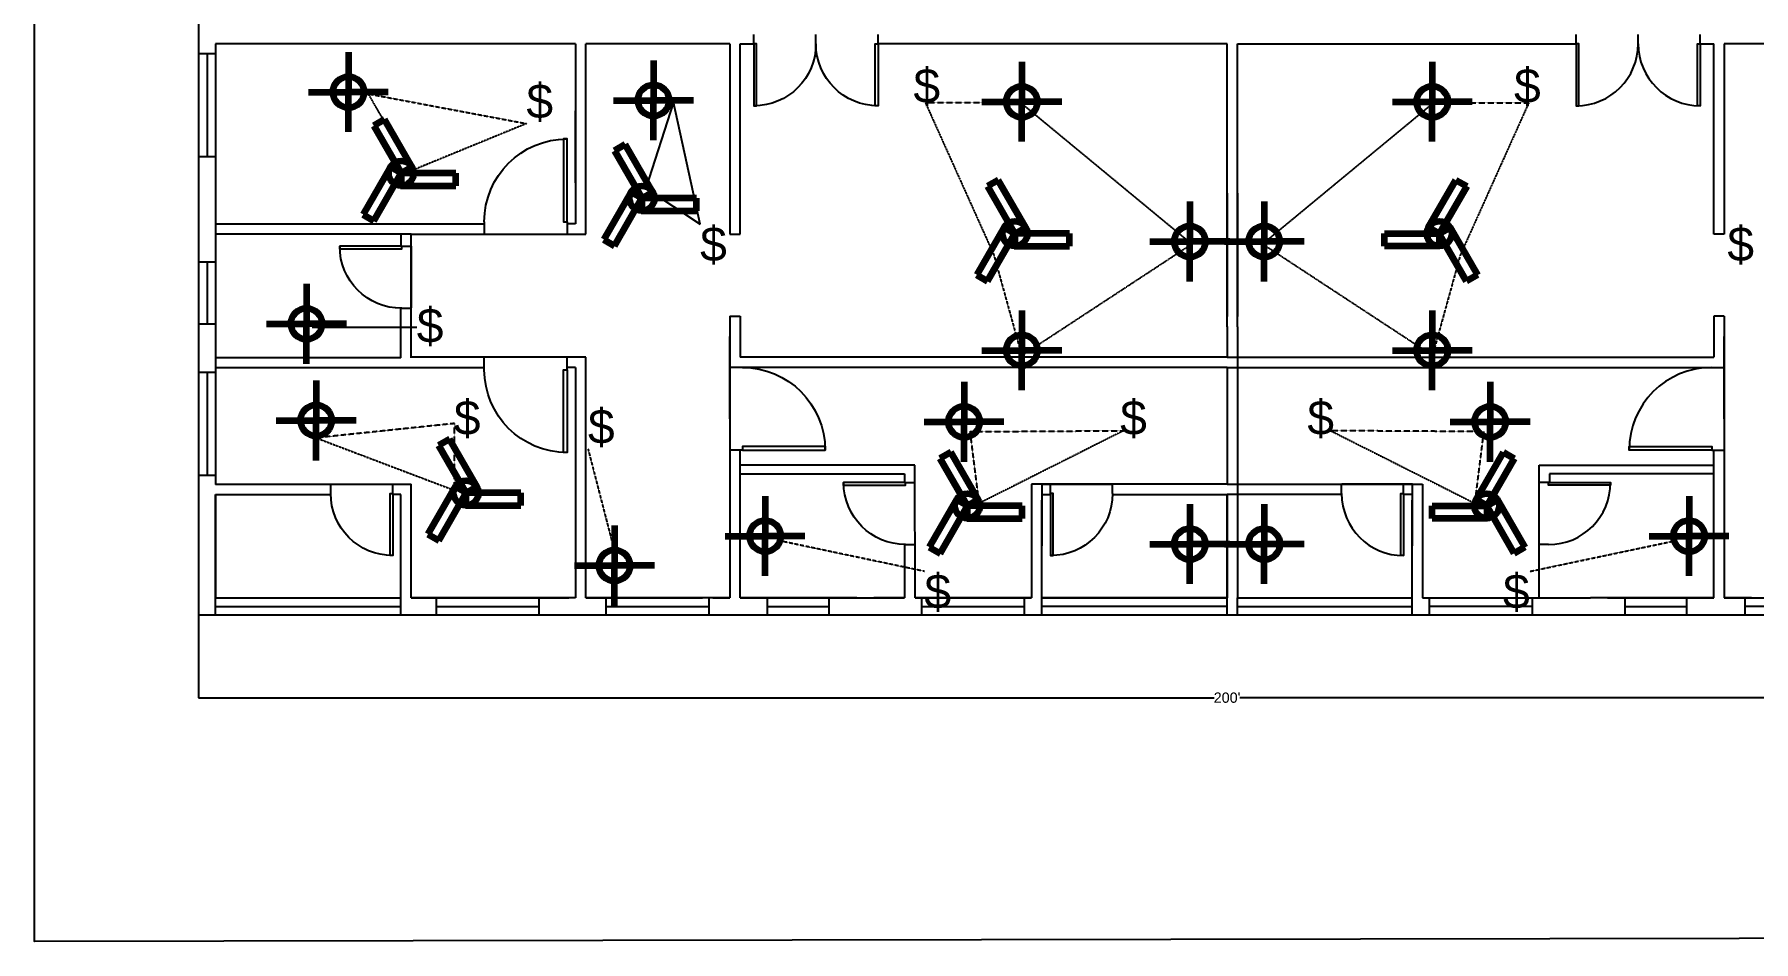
# Model space of a CAD drawing. Header units: inches. Extents: x 2674 to 28325, y -8016 to 21827.
# Drawn here: x 2693 to 4699, y 3072 to 4130 of the extents above; entities that cross this region are included whole.
import ezdxf

# ---------------------------------------------------------------- set-up
doc = ezdxf.new("R2010")
doc.units = ezdxf.units.IN
doc.header["$MEASUREMENT"] = 0
doc.linetypes.add('HIDDEN', pattern=[0.375, 0.25, -0.125])
doc.layers.add('Beam torsion rebar', color=7, linetype='Continuous', true_color=0xaf0000)
doc.layers.add('electrical', color=50, linetype='Continuous')
doc.layers.add('electrical hidden', color=111, linetype='HIDDEN')
doc.styles.get("Standard").update_dxf_attribs({"font": 'arial.ttf', "height": 12})
doc.dimstyles.get("Standard").update_dxf_attribs({"dimtxt": 12, "dimasz": 0.18, "dimexe": 0.18, "dimexo": 0.0625, "dimgap": 0.09, "dimtad": 0, "dimtoh": 1, "dimdec": 0, "dimzin": 0, "dimdsep": 46, "dimlunit": 3, "dimtxsty": 'Standard', "dimcen": 0.09, "dimadec": 0, "dimazin": 0, "dimtfac": 1, "dimtdec": 0, "dimtofl": 0, "dimtmove": 0, "dimatfit": 3, "dimfxl": 1, "dimtolj": 1, "dimtzin": 0, "dimarcsym": 0})

# ---------------------------------------------------------------- blocks, each defined once
blk = doc.blocks.new('*U4')
for p, q in [((0, 0), (0, -6)), ((-40, 0), (-40, -6))]:
    blk.add_line(p, q)
blk.add_lwpolyline([(0, 0), (0, 40), (-1.75, 40), (-1.75, 0)], close=True)
blk.add_arc((0, 0), 40, 90, 180)
blk = doc.blocks.new('*U6')
for p, q in [((0, 0), (0, -6)), ((40, 0), (40, -6))]:
    blk.add_line(p, q)
blk.add_lwpolyline([(0, 0), (0, 40), (1.75, 40), (1.75, 0)], close=True)
blk.add_arc((0, 0), 40, 0, 90)
blk = doc.blocks.new('*U7')
for p, q in [((0, 0), (0, -6)), ((40, 0), (40, -6))]:
    blk.add_line(p, q)
blk.add_lwpolyline([(0, 0), (0, 40), (1.75, 40), (1.75, 0)], close=True)
blk.add_arc((0, 0), 40, 0, 90)
blk = doc.blocks.new('*U2')
for p, q in [((0, 0), (0, -6)), ((40, 0), (40, -6))]:
    blk.add_line(p, q)
blk.add_lwpolyline([(0, 0), (0, 40), (1.75, 40), (1.75, 0)], close=True)
blk.add_arc((0, 0), 40, 0, 90)
blk = doc.blocks.new('*U3')
for p, q in [((0, 0), (0, 6)), ((40, 0), (40, 6))]:
    blk.add_line(p, q)
blk.add_lwpolyline([(0, 0), (0, -40), (1.75, -40), (1.75, 0)], close=True)
blk.add_arc((0, 0), 40, 270, 0)
blk = doc.blocks.new('*U5')
for p, q in [((-40, 0), (-40, 6)), ((0, 0), (0, 6))]:
    blk.add_line(p, q)
blk.add_lwpolyline([(0, 0), (0, -40), (-1.75, -40), (-1.75, 0)], close=True)
blk.add_arc((0, 0), 40, 180, 270)
blk = doc.blocks.new('*U8')
for p, q in [((0, 0), (0, -6)), ((-40, 0), (-40, -6))]:
    blk.add_line(p, q)
blk.add_lwpolyline([(0, 0), (0, 40), (-1.75, 40), (-1.75, 0)], close=True)
blk.add_arc((0, 0), 40, 90, 180)
blk = doc.blocks.new('*D478')
at = {"color": 0, "lineweight": -2, "transparency": 16777216}
for p, q in [((2884.8, 3452.6), (2884.8, 3355.9)), ((5284.8, 3452.6), (5284.8, 3355.9)), ((2885, 3356.1), (4069.8, 3356.1)), ((5284.7, 3356.1), (4099.9, 3356.1))]:
    blk.add_line(p, q, dxfattribs=at)
at = {"color": 0, "transparency": 16777216}
for points in [[(2885, 3356.2), (2885, 3356.1), (2884.8, 3356.1)], [(5284.7, 3356.2), (5284.7, 3356.1), (5284.8, 3356.1)]]:
    blk.add_solid(points, dxfattribs=at)
at = {"layer": 'Defpoints', "color": 0, "transparency": 16777216}
for p in [(2884.8, 3452.6), (5284.8, 3452.6), (5284.8, 3356.1)]:
    blk.add_point(p, dxfattribs=at)
at = {"color": 0, "transparency": 16777216, "insert": (4084.8, 3356.1), "char_height": 12, "attachment_point": 5}
blk.add_mtext("\\A1;200'", dxfattribs=at)
blk = doc.blocks.new('*U457')
at = {"layer": 'electrical', "lineweight": 100}
blk.add_line((0, 23.3), (0, -23.3), dxfattribs=at)
blk = doc.blocks.new('*U458')
at = {"layer": 'electrical', "color": 0, "linetype": 'ByBlock', "lineweight": -2, "transparency": 16777216}
blk.add_blockref('*U457', (35461.5, 2304.3), dxfattribs=at)
for p, rotation in [((35438.2, 2281.1), 90), ((35461.5, 2257.8), 180), ((35484.7, 2281.1), 270)]:
    blk.add_blockref('*U457', p, dxfattribs=dict(at, rotation=rotation))
blk = doc.blocks.new('*U471')
at = {"layer": 'electrical', "lineweight": 100}
blk.add_line((0, 23.3), (0, -23.3), dxfattribs=at)
blk = doc.blocks.new('*U472')
at = {"layer": 'electrical', "color": 0, "linetype": 'ByBlock', "lineweight": -2, "transparency": 16777216}
blk.add_blockref('*U471', (35461.5, 2304.3), dxfattribs=at)
for p, rotation in [((35438.2, 2281.1), 90), ((35461.5, 2257.8), 180), ((35484.7, 2281.1), 270)]:
    blk.add_blockref('*U471', p, dxfattribs=dict(at, rotation=rotation))
blk = doc.blocks.new('*U473')
at = {"layer": 'electrical', "lineweight": 100}
blk.add_line((0, 23.3), (0, -23.3), dxfattribs=at)
blk = doc.blocks.new('*U474')
at = {"layer": 'electrical', "color": 0, "linetype": 'ByBlock', "lineweight": -2, "transparency": 16777216}
blk.add_blockref('*U473', (35461.5, 2304.3), dxfattribs=at)
for p, rotation in [((35438.2, 2281.1), 90), ((35461.5, 2257.8), 180), ((35484.7, 2281.1), 270)]:
    blk.add_blockref('*U473', p, dxfattribs=dict(at, rotation=rotation))
blk = doc.blocks.new('*U475')
at = {"layer": 'electrical', "lineweight": 100}
blk.add_line((0, 23.3), (0, -23.3), dxfattribs=at)
blk = doc.blocks.new('*U476')
at = {"layer": 'electrical', "color": 0, "linetype": 'ByBlock', "lineweight": -2, "transparency": 16777216}
blk.add_blockref('*U475', (35461.5, 2304.3), dxfattribs=at)
for p, rotation in [((35438.2, 2281.1), 90), ((35461.5, 2257.8), 180), ((35484.7, 2281.1), 270)]:
    blk.add_blockref('*U475', p, dxfattribs=dict(at, rotation=rotation))
blk = doc.blocks.new('*U477')
at = {"layer": 'electrical', "lineweight": 100}
blk.add_line((0, 23.3), (0, -23.3), dxfattribs=at)
blk = doc.blocks.new('*U465')
at = {"layer": 'electrical', "color": 0, "linetype": 'ByBlock', "lineweight": -2, "transparency": 16777216}
blk.add_blockref('*U477', (35461.5, 2304.3), dxfattribs=at)
for p, rotation in [((35438.2, 2281.1), 90), ((35461.5, 2257.8), 180), ((35484.7, 2281.1), 270)]:
    blk.add_blockref('*U477', p, dxfattribs=dict(at, rotation=rotation))
blk = doc.blocks.new('*U466')
at = {"layer": 'electrical', "lineweight": 100}
blk.add_line((0, 23.3), (0, -23.3), dxfattribs=at)
blk = doc.blocks.new('*U467')
at = {"layer": 'electrical', "color": 0, "linetype": 'ByBlock', "lineweight": -2, "transparency": 16777216}
blk.add_blockref('*U466', (35461.5, 2304.3), dxfattribs=at)
for p, rotation in [((35438.2, 2281.1), 90), ((35461.5, 2257.8), 180), ((35484.7, 2281.1), 270)]:
    blk.add_blockref('*U466', p, dxfattribs=dict(at, rotation=rotation))
blk = doc.blocks.new('*U468')
at = {"layer": 'electrical', "lineweight": 100}
blk.add_line((0, 23.3), (0, -23.3), dxfattribs=at)
blk = doc.blocks.new('*U469')
at = {"layer": 'electrical', "color": 0, "linetype": 'ByBlock', "lineweight": -2, "transparency": 16777216}
blk.add_blockref('*U468', (35461.5, 2304.3), dxfattribs=at)
for p, rotation in [((35438.2, 2281.1), 90), ((35461.5, 2257.8), 180), ((35484.7, 2281.1), 270)]:
    blk.add_blockref('*U468', p, dxfattribs=dict(at, rotation=rotation))
blk = doc.blocks.new('*U470')
at = {"layer": 'electrical', "lineweight": 100}
blk.add_line((0, 23.3), (0, -23.3), dxfattribs=at)
blk = doc.blocks.new('*U395')
at = {"layer": 'electrical', "color": 0, "linetype": 'ByBlock', "lineweight": -2, "transparency": 16777216}
blk.add_blockref('*U470', (35461.5, 2304.3), dxfattribs=at)
for p, rotation in [((35438.2, 2281.1), 90), ((35461.5, 2257.8), 180), ((35484.7, 2281.1), 270)]:
    blk.add_blockref('*U470', p, dxfattribs=dict(at, rotation=rotation))
blk = doc.blocks.new('*U396')
at = {"layer": 'electrical', "lineweight": 100}
blk.add_line((0, 23.3), (0, -23.3), dxfattribs=at)
blk = doc.blocks.new('*U397')
at = {"layer": 'electrical', "color": 0, "linetype": 'ByBlock', "lineweight": -2, "transparency": 16777216}
blk.add_blockref('*U396', (35461.5, 2304.3), dxfattribs=at)
for p, rotation in [((35438.2, 2281.1), 90), ((35461.5, 2257.8), 180), ((35484.7, 2281.1), 270)]:
    blk.add_blockref('*U396', p, dxfattribs=dict(at, rotation=rotation))
blk = doc.blocks.new('*U451')
at = {"layer": 'electrical', "lineweight": 100}
blk.add_line((0, 23.3), (0, -23.3), dxfattribs=at)
blk = doc.blocks.new('*U452')
at = {"layer": 'electrical', "color": 0, "linetype": 'ByBlock', "lineweight": -2, "transparency": 16777216}
blk.add_blockref('*U451', (35461.5, 2304.3), dxfattribs=at)
for p, rotation in [((35438.2, 2281.1), 90), ((35461.5, 2257.8), 180), ((35484.7, 2281.1), 270)]:
    blk.add_blockref('*U451', p, dxfattribs=dict(at, rotation=rotation))
blk = doc.blocks.new('*U453')
at = {"layer": 'electrical', "lineweight": 100}
blk.add_line((0, 23.3), (0, -23.3), dxfattribs=at)
blk = doc.blocks.new('*U454')
at = {"layer": 'electrical', "color": 0, "linetype": 'ByBlock', "lineweight": -2, "transparency": 16777216}
blk.add_blockref('*U453', (35461.5, 2304.3), dxfattribs=at)
for p, rotation in [((35438.2, 2281.1), 90), ((35461.5, 2257.8), 180), ((35484.7, 2281.1), 270)]:
    blk.add_blockref('*U453', p, dxfattribs=dict(at, rotation=rotation))
blk = doc.blocks.new('*U455')
at = {"layer": 'electrical', "lineweight": 100}
for p, q in [((-32.3, 7.3), (32.3, 7.3)), ((-31.6, -7.3), (-31.6, 7.3)), ((32.3, 7.3), (32.3, -7.3)), ((32.3, -7.3), (-31.6, -7.3))]:
    blk.add_line(p, q, dxfattribs=at)
blk = doc.blocks.new('*U456')
at = {"layer": 'electrical', "color": 0, "linetype": 'ByBlock', "lineweight": -2, "transparency": 16777216}
for p, rotation in [((17889.5, 1151.5), 120), ((17902, 1096.8), 240)]:
    blk.add_blockref('*U455', p, dxfattribs=dict(at, rotation=rotation))
blk.add_blockref('*U455', (17943.1, 1135), dxfattribs=at)
blk = doc.blocks.new('*U432')
at = {"layer": 'electrical', "lineweight": 100}
for p, q in [((-32.3, 7.3), (32.3, 7.3)), ((-31.6, -7.3), (-31.6, 7.3)), ((32.3, 7.3), (32.3, -7.3)), ((32.3, -7.3), (-31.6, -7.3))]:
    blk.add_line(p, q, dxfattribs=at)
blk = doc.blocks.new('*U433')
at = {"layer": 'electrical', "color": 0, "linetype": 'ByBlock', "lineweight": -2, "transparency": 16777216}
for p, rotation in [((17889.5, 1151.5), 120), ((17902, 1096.8), 240)]:
    blk.add_blockref('*U432', p, dxfattribs=dict(at, rotation=rotation))
blk.add_blockref('*U432', (17943.1, 1135), dxfattribs=at)
blk = doc.blocks.new('*U434')
at = {"layer": 'electrical', "lineweight": 100}
for p, q in [((-32.3, 7.3), (32.3, 7.3)), ((-31.6, -7.3), (-31.6, 7.3)), ((32.3, 7.3), (32.3, -7.3)), ((32.3, -7.3), (-31.6, -7.3))]:
    blk.add_line(p, q, dxfattribs=at)
blk = doc.blocks.new('*U435')
at = {"layer": 'electrical', "color": 0, "linetype": 'ByBlock', "lineweight": -2, "transparency": 16777216}
for p, rotation in [((17889.5, 1151.5), 120), ((17902, 1096.8), 240)]:
    blk.add_blockref('*U434', p, dxfattribs=dict(at, rotation=rotation))
blk.add_blockref('*U434', (17943.1, 1135), dxfattribs=at)
blk = doc.blocks.new('*U436')
at = {"layer": 'electrical', "lineweight": 100}
for p, q in [((-32.3, 7.3), (32.3, 7.3)), ((-31.6, -7.3), (-31.6, 7.3)), ((32.3, 7.3), (32.3, -7.3)), ((32.3, -7.3), (-31.6, -7.3))]:
    blk.add_line(p, q, dxfattribs=at)
blk = doc.blocks.new('*U437')
at = {"layer": 'electrical', "color": 0, "linetype": 'ByBlock', "lineweight": -2, "transparency": 16777216}
for p, rotation in [((17889.5, 1151.5), 120), ((17902, 1096.8), 240)]:
    blk.add_blockref('*U436', p, dxfattribs=dict(at, rotation=rotation))
blk.add_blockref('*U436', (17943.1, 1135), dxfattribs=at)
blk = doc.blocks.new('*U438')
at = {"layer": 'electrical', "lineweight": 100}
for p, q in [((-32.3, 7.3), (32.3, 7.3)), ((-31.6, -7.3), (-31.6, 7.3)), ((32.3, 7.3), (32.3, -7.3)), ((32.3, -7.3), (-31.6, -7.3))]:
    blk.add_line(p, q, dxfattribs=at)
blk = doc.blocks.new('*U439')
at = {"layer": 'electrical', "color": 0, "linetype": 'ByBlock', "lineweight": -2, "transparency": 16777216}
for p, rotation in [((17889.5, 1151.5), 120), ((17902, 1096.8), 240)]:
    blk.add_blockref('*U438', p, dxfattribs=dict(at, rotation=rotation))
blk.add_blockref('*U438', (17943.1, 1135), dxfattribs=at)
blk = doc.blocks.new('*U431')
at = {"layer": 'electrical', "lineweight": 100}
blk.add_line((0, 23.3), (0, -23.3), dxfattribs=at)
blk = doc.blocks.new('*U446')
at = {"layer": 'electrical', "color": 0, "linetype": 'ByBlock', "lineweight": -2, "transparency": 16777216}
blk.add_blockref('*U431', (35461.5, 2304.3), dxfattribs=at)
for p, rotation in [((35438.2, 2281.1), 90), ((35461.5, 2257.8), 180), ((35484.7, 2281.1), 270)]:
    blk.add_blockref('*U431', p, dxfattribs=dict(at, rotation=rotation))
blk = doc.blocks.new('*U447')
at = {"layer": 'electrical', "lineweight": 100}
blk.add_line((0, 23.3), (0, -23.3), dxfattribs=at)
blk = doc.blocks.new('*U448')
at = {"layer": 'electrical', "color": 0, "linetype": 'ByBlock', "lineweight": -2, "transparency": 16777216}
blk.add_blockref('*U447', (35461.5, 2304.3), dxfattribs=at)
for p, rotation in [((35438.2, 2281.1), 90), ((35461.5, 2257.8), 180), ((35484.7, 2281.1), 270)]:
    blk.add_blockref('*U447', p, dxfattribs=dict(at, rotation=rotation))
blk = doc.blocks.new('*U449')
at = {"layer": 'electrical', "lineweight": 100}
blk.add_line((0, 23.3), (0, -23.3), dxfattribs=at)
blk = doc.blocks.new('*U450')
at = {"layer": 'electrical', "color": 0, "linetype": 'ByBlock', "lineweight": -2, "transparency": 16777216}
blk.add_blockref('*U449', (35461.5, 2304.3), dxfattribs=at)
for p, rotation in [((35438.2, 2281.1), 90), ((35461.5, 2257.8), 180), ((35484.7, 2281.1), 270)]:
    blk.add_blockref('*U449', p, dxfattribs=dict(at, rotation=rotation))
blk = doc.blocks.new('*U442')
at = {"layer": 'electrical', "lineweight": 100}
blk.add_line((0, 23.3), (0, -23.3), dxfattribs=at)
blk = doc.blocks.new('*U443')
at = {"layer": 'electrical', "color": 0, "linetype": 'ByBlock', "lineweight": -2, "transparency": 16777216}
blk.add_blockref('*U442', (35461.5, 2304.3), dxfattribs=at)
for p, rotation in [((35438.2, 2281.1), 90), ((35461.5, 2257.8), 180), ((35484.7, 2281.1), 270)]:
    blk.add_blockref('*U442', p, dxfattribs=dict(at, rotation=rotation))
blk = doc.blocks.new('*U444')
at = {"layer": 'electrical', "lineweight": 100}
blk.add_line((0, 23.3), (0, -23.3), dxfattribs=at)
blk = doc.blocks.new('*U445')
at = {"layer": 'electrical', "color": 0, "linetype": 'ByBlock', "lineweight": -2, "transparency": 16777216}
blk.add_blockref('*U444', (35461.5, 2304.3), dxfattribs=at)
for p, rotation in [((35438.2, 2281.1), 90), ((35461.5, 2257.8), 180), ((35484.7, 2281.1), 270)]:
    blk.add_blockref('*U444', p, dxfattribs=dict(at, rotation=rotation))
blk = doc.blocks.new('*U459')
at = {"layer": 'electrical', "lineweight": 100}
blk.add_line((0, 23.3), (0, -23.3), dxfattribs=at)
blk = doc.blocks.new('*U460')
at = {"layer": 'electrical', "color": 0, "linetype": 'ByBlock', "lineweight": -2, "transparency": 16777216}
blk.add_blockref('*U459', (35461.5, 2304.3), dxfattribs=at)
for p, rotation in [((35438.2, 2281.1), 90), ((35461.5, 2257.8), 180), ((35484.7, 2281.1), 270)]:
    blk.add_blockref('*U459', p, dxfattribs=dict(at, rotation=rotation))
blk = doc.blocks.new('*U398')
at = {"layer": 'electrical', "lineweight": 100}
for p, q in [((-32.3, 7.3), (32.3, 7.3)), ((-31.6, -7.3), (-31.6, 7.3)), ((32.3, 7.3), (32.3, -7.3)), ((32.3, -7.3), (-31.6, -7.3))]:
    blk.add_line(p, q, dxfattribs=at)
blk = doc.blocks.new('*U399')
at = {"layer": 'electrical', "color": 0, "linetype": 'ByBlock', "lineweight": -2, "transparency": 16777216}
for p, rotation in [((17889.5, 1151.5), 120), ((17902, 1096.8), 240)]:
    blk.add_blockref('*U398', p, dxfattribs=dict(at, rotation=rotation))
blk.add_blockref('*U398', (17943.1, 1135), dxfattribs=at)
blk = doc.blocks.new('*U400')
at = {"layer": 'electrical', "lineweight": 100}
for p, q in [((-32.3, 7.3), (32.3, 7.3)), ((-31.6, -7.3), (-31.6, 7.3)), ((32.3, 7.3), (32.3, -7.3)), ((32.3, -7.3), (-31.6, -7.3))]:
    blk.add_line(p, q, dxfattribs=at)
blk = doc.blocks.new('*U401')
at = {"layer": 'electrical', "color": 0, "linetype": 'ByBlock', "lineweight": -2, "transparency": 16777216}
for p, rotation in [((17889.5, 1151.5), 120), ((17902, 1096.8), 240)]:
    blk.add_blockref('*U400', p, dxfattribs=dict(at, rotation=rotation))
blk.add_blockref('*U400', (17943.1, 1135), dxfattribs=at)

msp = doc.modelspace()

# ---------------------------------------------------------------- linework, layer by layer
for p, q in [((2884.84, 5132.62), (2884.84, 3452.62)), ((3324.84, 4118.62), (2904.84, 4118.62)), ((2904.84, 4118.62), (2904.84, 3956.62)), ((3324.84, 4118.62), (3324.84, 3908.62)), ((3504.84, 4118.62), (3336.84, 4118.62)), ((3336.84, 3896.62), (3336.84, 4118.62)), ((3504.84, 4118.62), (3504.84, 3896.62)), ((3516.84, 4118.62), (3533.61, 4118.62)), ((3516.84, 3896.62), (3516.84, 4118.62)), ((4084.84, 4118.62), (3676.75, 4118.62)), ((4084.84, 3788.62), (4084.84, 4118.62)), ((4096.84, 3788.62), (4096.84, 4118.62)), ((4096.84, 4118.62), (4492.92, 4118.62)), ((4637.78, 4118.62), (4652.84, 4118.62)), ((4652.84, 3896.62), (4652.84, 4118.62)), ((4832.84, 4118.62), (4664.84, 4118.62)), ((4664.84, 4118.62), (4664.84, 3896.62)), ((2904.84, 4106.88), (2884.84, 4106.88)), ((2894.84, 4106.88), (2894.84, 3986.88)), ((3324.84, 3956.62), (3324.84, 4040.62)), ((2904.84, 3986.88), (2884.84, 3986.88)), ((2904.84, 3956.62), (2904.84, 3908.62)), ((2904.84, 3944.62), (2904.84, 3789.09)), ((4084.84, 3944.62), (4084.84, 3800.62)), ((4096.84, 3944.62), (4096.84, 3800.62)), ((2904.84, 3908.62), (3218.26, 3908.62)), ((3132.84, 3896.62), (2904.84, 3896.62)), ((3120.84, 3896.62), (3120.84, 3882.62)), ((3132.84, 3824.62), (3132.84, 3896.62)), ((3132.84, 3896.62), (3336.84, 3896.62)), ((3132.84, 3752.62), (3132.84, 3896.62)), ((3324.84, 3908.62), (3314.84, 3908.62)), ((3504.84, 3896.62), (3516.84, 3896.62)), ((4664.84, 3896.62), (4652.84, 3896.62)), ((3132.84, 3882.62), (3132.84, 3810.62)), ((2904.84, 3863.86), (2884.84, 3863.86)), ((2894.84, 3863.86), (2894.84, 3791.86)), ((2904.84, 3791.86), (2884.84, 3791.86)), ((3120.84, 3752.62), (3120.84, 3810.2)), ((3504.84, 3801.09), (3504.84, 3472.62)), ((3504.84, 3801.09), (3516.84, 3801.09)), ((3516.84, 3801.09), (3516.84, 3753.09)), ((4664.84, 3801.09), (4652.84, 3801.09)), ((4652.84, 3801.09), (4652.84, 3753.09)), ((4664.84, 3801.09), (4664.84, 3472.62)), ((2904.84, 3789.09), (2904.84, 3605.14)), ((2904.84, 3788.62), (2904.84, 3604.62)), ((3504.84, 3681.29), (3504.84, 3777.29)), ((4084.84, 3789.09), (4084.84, 3753.09)), ((4084.84, 3788.62), (4084.84, 3753.09)), ((4096.84, 3788.62), (4096.84, 3605.09)), ((4664.84, 3681.29), (4664.84, 3777.29)), ((3120.84, 3752.62), (2904.84, 3752.62)), ((3336.84, 3753.09), (3132.84, 3753.09)), ((3336.84, 3472.62), (3336.84, 3753.09)), ((4084.84, 3753.09), (3516.84, 3753.09)), ((4084.84, 3753.09), (4652.84, 3753.09)), ((2904.84, 3735.36), (2884.84, 3735.36)), ((2894.84, 3735.36), (2894.84, 3615.36)), ((2904.84, 3741.09), (3218.26, 3741.09)), ((3324.84, 3741.3), (3314.84, 3741.3)), ((3324.84, 3741.3), (3324.84, 3472.62)), ((4084.84, 3741.3), (3519.32, 3741.3)), ((4084.84, 3741.3), (4084.84, 3604.67)), ((4084.84, 3741.3), (4084.84, 3605.09)), ((4084.84, 3741.3), (4650.35, 3741.3)), ((4096.84, 3741.3), (4096.84, 3592.62)), ((3516.84, 3627.09), (3516.84, 3644.72)), ((4652.84, 3627.09), (4652.84, 3644.72)), ((2904.84, 3615.36), (2884.84, 3615.36)), ((3720.67, 3627.09), (3516.84, 3627.09)), ((3516.84, 3472.62), (3516.84, 3627.09)), ((3516.84, 3617.09), (3708.67, 3617.09)), ((3708.67, 3617.09), (3708.67, 3607.09)), ((3720.84, 3472.62), (3720.67, 3627.09)), ((4448.84, 3472.62), (4449, 3627.09)), ((4449, 3627.09), (4652.84, 3627.09)), ((4652.84, 3617.09), (4461, 3617.09)), ((4461, 3617.09), (4461, 3607.09)), ((4652.84, 3472.62), (4652.84, 3627.09)), ((2904.84, 3605.14), (3132.84, 3605.14)), ((2904.84, 3472.62), (2904.84, 3593.09)), ((2904.84, 3593.09), (3039.09, 3593.09)), ((2904.84, 3592.62), (2904.84, 3472.62)), ((3039.08, 3605.14), (3111.08, 3605.14)), ((3049.85, 3605.14), (3121.85, 3605.14)), ((3120.84, 3593.09), (3111.51, 3593.09)), ((3120.84, 3472.62), (3120.84, 3593.09)), ((3132.84, 3472.62), (3132.84, 3605.09)), ((3868.84, 3605.09), (3856.84, 3605.09)), ((3856.84, 3605.09), (3856.84, 3472.62)), ((3868.4, 3605.09), (3940.4, 3605.09)), ((3940.84, 3605.09), (3868.84, 3605.09)), ((3868.84, 3605.09), (3868.84, 3533.09)), ((4084.84, 3605.09), (3868.84, 3605.09)), ((3868.84, 3593.09), (3878.84, 3593.09)), ((3878.84, 3605.09), (3950.84, 3605.09)), ((3951.26, 3593.09), (4084.84, 3593.09)), ((4084.84, 3605.09), (4300.84, 3605.09)), ((4084.84, 3593.09), (4084.84, 3472.62)), ((4218.41, 3593.09), (4084.84, 3593.09)), ((4084.84, 3472.62), (4084.84, 3592.62)), ((4096.84, 3592.62), (4096.84, 3472.62)), ((4290.84, 3605.09), (4218.84, 3605.09)), ((4228.84, 3605.09), (4300.84, 3605.09)), ((4301.27, 3605.09), (4229.27, 3605.09)), ((4300.84, 3593.09), (4290.84, 3593.09)), ((4300.84, 3605.09), (4300.84, 3533.09)), ((4300.84, 3605.09), (4312.84, 3605.09)), ((4312.84, 3605.09), (4312.84, 3472.62)), ((3868.84, 3472.62), (3868.84, 3586.34)), ((4300.84, 3472.62), (4300.84, 3586.34)), ((3708.67, 3534.67), (3708.67, 3472.62)), ((2904.84, 3472.62), (3120.84, 3472.62)), ((2904.84, 3452.62), (2904.84, 3472.62)), ((3120.84, 3452.62), (3120.84, 3472.62)), ((3324.84, 3472.62), (3132.84, 3472.62)), ((3132.84, 3472.62), (3316.84, 3472.62)), ((3316.84, 3472.62), (3132.84, 3472.62)), ((3162.42, 3452.62), (3162.42, 3472.62)), ((3282.42, 3452.62), (3282.42, 3472.62)), ((3504.84, 3472.62), (3336.84, 3472.62)), ((3336.84, 3472.62), (3472.84, 3472.62)), ((3472.84, 3472.62), (3336.84, 3472.62)), ((3360.45, 3452.62), (3360.45, 3472.62)), ((3480.45, 3452.62), (3480.45, 3472.62)), ((3484.84, 3472.62), (3504.84, 3472.62)), ((3652.84, 3472.62), (3516.84, 3472.62)), ((3516.84, 3472.62), (3672.84, 3472.62)), ((3548.58, 3452.62), (3548.58, 3472.62)), ((3620.58, 3452.62), (3620.58, 3472.62)), ((3708.67, 3472.62), (3672.84, 3472.62)), ((3672.84, 3472.62), (3708.67, 3472.62)), ((3856.84, 3472.62), (3720.84, 3472.62)), ((3720.84, 3472.62), (3856.84, 3472.62)), ((3728.62, 3452.62), (3728.62, 3472.62)), ((3848.62, 3452.62), (3848.62, 3472.62)), ((3868.84, 3472.62), (4084.84, 3472.62)), ((4084.84, 3472.62), (3868.84, 3472.62)), ((3868.84, 3452.62), (3868.84, 3472.62)), ((4084.84, 3452.62), (4084.84, 3472.62)), ((4096.84, 3472.62), (4300.84, 3472.62)), ((4096.84, 3452.62), (4096.84, 3472.62)), ((4300.84, 3452.62), (4300.84, 3472.62)), ((4312.84, 3472.62), (4508.84, 3472.62)), ((4321.05, 3452.62), (4321.05, 3472.62)), ((4441.05, 3452.62), (4441.05, 3472.62)), ((4652.84, 3472.62), (4508.84, 3472.62)), ((4528.84, 3472.62), (4652.84, 3472.62)), ((4549.09, 3452.62), (4549.09, 3472.62)), ((4621.09, 3452.62), (4621.09, 3472.62)), ((4664.84, 3472.62), (4832.84, 3472.62)), ((4696.84, 3472.62), (4664.84, 3472.62)), ((4689.22, 3452.62), (4689.22, 3472.62)), ((2884.84, 3452.62), (5284.84, 3452.62)), ((2904.84, 3462.62), (3120.84, 3462.62)), ((3162.42, 3462.62), (3282.42, 3462.62)), ((3360.45, 3462.62), (3480.45, 3462.62)), ((3548.58, 3462.62), (3620.58, 3462.62)), ((3728.62, 3462.62), (3848.62, 3462.62)), ((4084.84, 3462.62), (3868.84, 3462.62)), ((4096.84, 3462.62), (4300.84, 3462.62)), ((4441.05, 3462.62), (4321.05, 3462.62)), ((4549.09, 3462.62), (4621.09, 3462.62)), ((4809.22, 3462.62), (4689.22, 3462.62))]:
    msp.add_line(p, q)
msp.add_lwpolyline([(5566.07, 3076.9), (2693.35, 3071.69), (2693.35, 5481), (5566.07, 5486.21)], close=True)
at = {"layer": 'Beam torsion rebar'}
for points in [[(3470.08, 3908.42), (3438.99, 4050.59), (3406.59, 3950.28), (3470.08, 3908.42)], [(3139.5, 3787.92), (3017.48, 3787.92)]]:
    msp.add_lwpolyline(points, dxfattribs=at)
at = {"layer": 'electrical', "lineweight": 100}
for centre, radius in [((3059.77, 4062.36), 18.24), ((3415.74, 4052.65), 18.24), ((3845.43, 4051.08), 18.24), ((4324.24, 4051.08), 18.24), ((3121.28, 3967.75), 14.51), ((3402.13, 3938.53), 14.51), ((3837.28, 3897.22), 14.51), ((4332.39, 3897.22), 14.51), ((4041.46, 3888.12), 18.24), ((4128.21, 3888.12), 18.24), ((3010.88, 3792.15), 18.24), ((3845.43, 3761.2), 18.24), ((4324.24, 3761.2), 18.24), ((3022.09, 3679.41), 18.24), ((3777.98, 3677.84), 18.24), ((4391.69, 3677.84), 18.24), ((3196.92, 3594.94), 14.51), ((3781.82, 3579.83), 14.51), ((4387.85, 3579.83), 14.51), ((3545.88, 3544.66), 18.24), ((4041.44, 3535.26), 18.24), ((4128.23, 3535.26), 18.24), ((4623.79, 3544.66), 18.24), ((3370.24, 3510.18), 18.24)]:
    msp.add_circle(centre, radius, dxfattribs=at)
at = {"layer": 'electrical hidden'}
for points in [[(3267.4, 4025.6), (3134.71, 3971.2), (3083.02, 4060.3), (3267.4, 4025.6)], [(3732.94, 4049.75), (3812.69, 3872.55), (3845.23, 3755.12), (4043.56, 3885.13), (3844.18, 4049.75), (3732.94, 4049.75)], [(4436.73, 4049.75), (4356.98, 3872.55), (4324.44, 3755.12), (4126.11, 3885.13), (4325.49, 4049.75), (4436.73, 4049.75)], [(3022.09, 3659.11), (3183.35, 3598.02), (3183.35, 3675.87), (3022.09, 3659.11)], [(3964.01, 3667.45), (3795.64, 3582.81), (3785.18, 3666.4), (3964.01, 3667.45)], [(4205.66, 3667.45), (4374.03, 3582.81), (4384.49, 3666.4), (4205.66, 3667.45)], [(3339.24, 3646.22), (3370.24, 3526.37)], [(3731.77, 3503.4), (3563.73, 3538.84)], [(4437.9, 3503.4), (4605.94, 3538.84)]]:
    msp.add_lwpolyline(points, dxfattribs=at)

# ---------------------------------------------------------------- block references
for name, p, xscale, yscale, zscale, rotation in [('*U7', (3532.75, 4118.73), -1.81075486660045, 1.81075486660045, 1.81075486660045, 180), ('*U8', (3677.61, 4118.73), -1.81075486660045, 1.81075486660045, 1.81075486660045, 180), ('*U8', (4492.06, 4118.73), 1.81075486660045, 1.81075486660045, 1.81075486660045, 180), ('*U7', (4636.92, 4118.73), 1.81075486660045, 1.81075486660045, 1.81075486660045, 180), ('*U5', (3314.84, 3911.11), -2.414339822133933, 2.414339822133933, 2.414339822133933, 180), ('*U6', (3121.97, 3882.62), -1.81075486660045, 1.81075486660045, 1.81075486660045, 90), ('*U3', (3314.86, 3738.6), -2.414339822133933, 2.414339822133933, 2.414339822133933, 0.08211011582299754), ('*U2', (3519.32, 3644.72), -2.414339822133933, 2.414339822133933, 2.414339822133933, 270), ('*U2', (4650.35, 3644.72), 2.414339822133933, 2.414339822133933, 2.414339822133933, 90.00000000000001), ('*U4', (3111.51, 3594.27), -1.81075486660045, 1.81075486660045, 1.81075486660045, 180), ('*U6', (3709.83, 3607.09), -1.81075486660045, 1.81075486660045, 1.81075486660045, 90), ('*U7', (3878.84, 3594.23), -1.81075486660045, 1.81075486660045, 1.81075486660045, 180), ('*U7', (4290.84, 3594.23), 1.81075486660045, 1.81075486660045, 1.81075486660045, 180), ('*U6', (4459.84, 3607.09), 1.81075486660045, 1.81075486660045, 1.81075486660045, 270)]:
    msp.add_blockref(name, p, dxfattribs=dict(xscale=xscale, yscale=yscale, zscale=zscale, rotation=rotation))
at = {"layer": 'electrical', "lineweight": 100, "extrusion": (0, 0, -1), "zscale": -1, "rotation": 180}
for name, p in [('*U458', (32401.72, 6343.43)), ('*U395', (32045.75, 6333.72)), ('*U397', (31616.05, 6332.15)), ('*U437', (14790.25, 5095.51)), ('*U439', (14509.41, 5066.29)), ('*U435', (14074.25, 5024.98)), ('*U454', (31420.02, 6169.19)), ('*U472', (32450.61, 6073.23)), ('*U452', (31616.05, 6042.27)), ('*U474', (32439.4, 5960.49)), ('*U469', (31683.51, 5958.92)), ('*U456', (14714.62, 4722.7)), ('*U433', (14129.72, 4707.58)), ('*U465', (31915.61, 5825.73)), ('*U467', (31420.04, 5816.33)), ('*U476', (32091.25, 5791.26))]:
    msp.add_blockref(name, p, dxfattribs=at)
at = {"layer": 'electrical', "lineweight": 100, "rotation": 180}
for name, p in [('*U443', (39785.72, 6332.15)), ('*U401', (22243.92, 5024.98)), ('*U460', (39589.69, 6169.19)), ('*U445', (39785.72, 6042.27)), ('*U450', (39853.18, 5958.92)), ('*U399', (22299.39, 4707.58)), ('*U446', (40085.28, 5825.73)), ('*U448', (39589.71, 5816.33))]:
    msp.add_blockref(name, p, dxfattribs=at)

# ---------------------------------------------------------------- texts
at = {"layer": 'Beam torsion rebar', "lineweight": 100, "char_height": 40}
for insert, attachment_point in [((3718.95, 4045.6), 7), ((4450.72, 4045.6), 9), ((3267.4, 4027.66), 7), ((3470.08, 3861.04), 7), ((4699.59, 3861.04), 9), ((3139.5, 3810.06), 1), ((3182.74, 3658.53), 7), ((3339.24, 3648.27), 7), ((3960.11, 3658.53), 7), ((4209.56, 3658.53), 9), ((4437.9, 3456.02), 9)]:
    msp.add_mtext_dynamic_manual_height_columns('$', width=101.7438, gutter_width=200, heights=[0], dxfattribs=dict(at, insert=insert, attachment_point=attachment_point))
at = {"layer": 'electrical hidden', "lineweight": 100, "insert": (3731.77, 3456.02), "char_height": 40, "attachment_point": 7}
msp.add_mtext_dynamic_manual_height_columns('$', width=101.7438, gutter_width=200, heights=[0], dxfattribs=at)

# ---------------------------------------------------------------- dimensions: what is measured, and where the dimension line sits
dim = msp.add_linear_dim(base=(5284.84, 3356.13), p1=(2884.84, 3452.62), p2=(5284.84, 3452.62), dimstyle='Standard')
dim.commit()
dim.dimension.update_dxf_attribs({"geometry": '*D478', "text_midpoint": (4084.84, 3356.13)})

doc.saveas('drawing.dxf')
